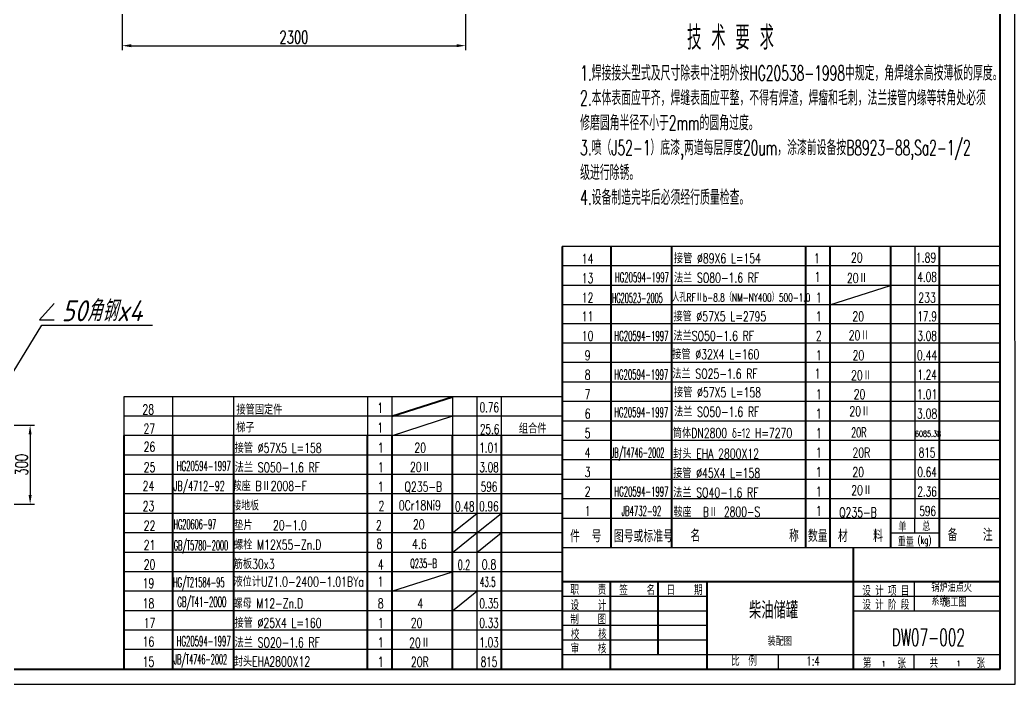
# Model space of a CAD drawing. Header units: millimetres. Extents: x 9121 to 13437, y -1900 to 755.
# Drawn here: x 11771 to 13437, y -1900 to -787 of the extents above; entities that cross this region are included whole.
import ezdxf
from ezdxf.enums import TextEntityAlignment as Align

# ---------------------------------------------------------------- set-up
doc = ezdxf.new("R2010")
doc.units = ezdxf.units.MM
doc.linetypes.add('HIDDEN-L', pattern=[13, 10, -3])
for name, color, linetype in [('7', 7, 'Continuous'), ('CDR_DWG1', 4, 'Continuous'), ('CDR_DWG2', 2, 'Continuous'), ('CDR_TEXT', 7, 'Continuous'), ('zsx', 4, 'Continuous'), ('标注层', 7, 'Continuous'), ('细线层', 7, 'Continuous')]:
    doc.layers.add(name, color=color, linetype=linetype)
doc.layers.add('粗线层', color=3, linetype='Continuous', lineweight=40)
doc.styles.add('HY', font='txt', dxfattribs={"width": 0.67, "bigfont": 'hztxt'})
doc.styles.add('HZ', font='ROMANS.shx', dxfattribs={"width": 0.6, "height": 18, "bigfont": 'hztxt.shx'})
doc.styles.add('jk', font='gbeitc.shx', dxfattribs={"bigfont": 'gbcbig.shx'})
doc.styles.get("Standard").update_dxf_attribs({"font": 'txt', "bigfont": 'gbcbig.shx'})
doc.dimstyles.new('ISO-25', dxfattribs={"dimscale": 6, "dimtxt": 2.5, "dimasz": 2.5, "dimexe": 1.25, "dimexo": 0.625, "dimtad": 1, "dimlfac": 4, "dimtxsty": 'Standard', "dimcen": 2.5, "dimadec": 0, "dimazin": 0, "dimtfac": 1, "dimtmove": 0, "dimatfit": 3, "dimfxl": 0, "dimarcsym": 0})

# ---------------------------------------------------------------- blocks, each defined once
blk = doc.blocks.new('MLF')
for p, q in [((180, 8), (0, 8)), ((145, 8), (145, 0))]:
    blk.add_line(p, q)
at = {"color": 4}
for p, q in [((0, 8), (0, 0)), ((20, 8), (20, 0)), ((45, 8), (45, 0)), ((100, 8), (100, 0)), ((110, 8), (110, 0)), ((135, 8), (135, 0)), ((155, 8), (155, 0)), ((180, 8), (180, 0))]:
    blk.add_line(p, q, dxfattribs=at)
blk = doc.blocks.new('MLR')
at = {"color": 4}
for p, q in [((0, 0), (0, 12)), ((20, 0), (20, 12)), ((135, 0), (135, 12)), ((155, 0), (155, 12))]:
    blk.add_line(p, q, dxfattribs=at)
for p, q in [((0, 12), (180, 12)), ((145, 6), (145, 12)), ((135, 6), (155, 6))]:
    blk.add_line(p, q)
at = {"layer": 'CDR_DWG1'}
for p, q in [((45, 12), (45, 0.63)), ((100, 12), (100, 0.21)), ((110, 12), (110, 0.21)), ((180, 12), (180, 0.21))]:
    blk.add_line(p, q, dxfattribs=at)
at = {"style": 'HZ'}
for s, height, width, p in [('单', 3.5, 0.7, (138.18, 6.6)), ('总', 3.5, 0.7, (148.03, 6.75)), ('备    注', 5, 0.7, (158.47, 2.67)), ('件  号', 5, 0.7, (3.33, 2.16)), ('图号或标准号', 5, 0.6, (21.28, 2.16)), ('名              称', 5, 0.7, (52.74, 2.34)), ('数量', 5, 0.7, (101.06, 2.25)), ('材    料', 5, 0.7, (113.37, 2.25))]:
    blk.add_text(s, height=height, dxfattribs=dict(at, width=width)).set_placement(p)
at = {"linetype": 'HIDDEN-L', "style": 'HZ', "width": 0.7}
for s, height, p in [('重量', 3.5, (137.97, 0.46)), ('(kg)', 3, (146.07, 1.5))]:
    blk.add_text(s, height=height, dxfattribs=at).set_placement(p)
blk = doc.blocks.new('*D36')
at = {"layer": 'Defpoints', "color": 0}
for p in [(11942.2, -713.6), (12517.2, -713.6), (12517.2, -830.2)]:
    blk.add_point(p, dxfattribs=at)
at = {"layer": 'zsx', "color": 0, "lineweight": -2}
for p, q in [((11942.2, -717.4), (11942.2, -837.7)), ((12517.2, -717.4), (12517.2, -837.7)), ((11957.2, -830.2), (12502.2, -830.2))]:
    blk.add_line(p, q, dxfattribs=at)
at = {"layer": 'zsx', "color": 0}
for points in [[(11957.2, -827.7), (11957.2, -832.7), (11942.2, -830.2)], [(12502.2, -827.7), (12502.2, -832.7), (12517.2, -830.2)]]:
    blk.add_solid(points, dxfattribs=at)
at = {"layer": 'zsx', "color": 0, "insert": (12229.7, -816), "char_height": 21, "attachment_point": 5, "style": 'HY'}
blk.add_mtext('2300', dxfattribs=at)
blk = doc.blocks.new('*D67')
at = {"layer": 'Defpoints', "color": 0}
for p in [(11733.6, -1466.2), (11733.6, -1598.2), (11788, -1598.2)]:
    blk.add_point(p, dxfattribs=at)
at = {"layer": 'zsx', "color": 0, "lineweight": -2}
for p, q in [((11737.4, -1466.2), (11795.5, -1466.2)), ((11788, -1481.2), (11788, -1583.2)), ((11737.4, -1598.2), (11795.5, -1598.2))]:
    blk.add_line(p, q, dxfattribs=at)
at = {"layer": 'zsx', "color": 0}
for points in [[(11785.5, -1481.2), (11790.5, -1481.2), (11788, -1466.2)], [(11785.5, -1583.2), (11790.5, -1583.2), (11788, -1598.2)]]:
    blk.add_solid(points, dxfattribs=at)
at = {"layer": 'zsx', "color": 0, "insert": (11773.8, -1532.2), "char_height": 21, "attachment_point": 5, "rotation": 90, "style": 'HY'}
blk.add_mtext('300', dxfattribs=at)

msp = doc.modelspace()

# ---------------------------------------------------------------- linework, layer by layer
at = {"color": 4, "linetype": 'Continuous'}
for p, q in [((12678.6329, -1711.6325), (12678.6329, -1507.8905)), ((12678.6329, -1874.6261), (12678.6329, -1670.8841)), ((12678.6329, -1670.8841), (13412.1041, -1670.8841))]:
    msp.add_line(p, q, dxfattribs=at)
for p, q in [((13268.5301, -1776.83), (13268.5301, -1727.9319)), ((12678.6329, -1752.3809), (12921.6273, -1752.3809)), ((13166.5451, -1752.3809), (13412.1041, -1752.3809)), ((12678.6329, -1776.83), (12921.6273, -1776.83)), ((13166.5451, -1776.83), (13412.1041, -1776.83)), ((12678.6329, -1801.279), (12921.6273, -1801.279)), ((12678.6329, -1825.728), (12921.6273, -1825.728)), ((12678.6329, -1850.1771), (12921.6273, -1850.1771)), ((12921.6273, -1850.1771), (13412.1041, -1850.1771)), ((13040.9935, -1874.5122), (13040.9935, -1850.0632)), ((13268.4161, -1874.6261), (13268.4161, -1850.1771))]:
    msp.add_line(p, q)
at = {"layer": '标注层'}
for p, q in [((13126.8653, -1264.4755), (13228.7363, -1231.8768)), ((12495.2651, -1646.4351), (12536.0135, -1613.8364)), ((12536.0135, -1646.4351), (12576.7619, -1613.8364)), ((12495.2651, -1679.0338), (12536.0135, -1646.4351)), ((12536.0135, -1679.0338), (12576.7619, -1646.4351)), ((12495.2651, -1776.83), (12536.0135, -1744.2312))]:
    msp.add_line(p, q, dxfattribs=at)
at = {"layer": '粗线层'}
for p, q in [((13412.1041, -1874.6261), (13412.1041, 730.1414)), ((12678.6329, -1166.6793), (12678.6329, -1874.6261)), ((12760.1297, -1166.6793), (12760.1297, -1670.8841)), ((12862.0007, -1166.6793), (12862.0007, -1670.8841)), ((13086.1169, -1166.6793), (13086.1169, -1670.0242)), ((13126.8653, -1166.6793), (13126.8653, -1670.0242)), ((13228.7363, -1166.6793), (13228.7363, -1670.8841)), ((13310.2331, -1166.6793), (13310.2331, -1670.8841)), ((12393.3941, -1450.8428), (12495.2651, -1418.244)), ((11945.1617, -1483.4415), (11945.1617, -1874.6261)), ((12026.6585, -1483.4415), (12026.6585, -1874.6261)), ((12128.5295, -1483.4415), (12128.5295, -1874.6261)), ((12352.6457, -1874.6261), (12352.6457, -1483.4415)), ((12393.3941, -1483.4415), (12393.3941, -1874.6261)), ((12495.2651, -1874.6261), (12495.2651, -1483.4415)), ((12576.7619, -1483.4415), (12576.7619, -1874.6261)), ((13166.5451, -1874.6261), (13166.5451, -1670.8841)), ((12678.6329, -1727.9319), (13412.1041, -1727.9319)), ((12760.0584, -1874.6261), (12760.0584, -1727.9319)), ((12839.703, -1850.1771), (12839.703, -1727.9319)), ((12921.6273, -1874.6261), (12921.6273, -1727.9319)), ((9204.6599, -1874.6261), (13412.1041, -1874.6261))]:
    msp.add_line(p, q, dxfattribs=at)
at = {"layer": '细线层'}
for p, q in [((13437.2414, -1899.7635), (13436.7165, 755.2787)), ((11828.0085, -1261.959), (11803.6166, -1289.5378)), ((11730.6013, -1424.2943), (11807.6152, -1298.331)), ((11803.6166, -1289.5378), (11828.0085, -1289.5378)), ((11807.6152, -1298.331), (11993.1535, -1298.331)), ((12393.2472, -1483.6736), (12495.9909, -1450.2159)), ((12393.3941, -1744.2312), (12495.2651, -1711.6325)), ((13412.1041, -1874.6261), (13412.1041, -1850.1771)), ((12678.6329, -1874.6261), (13412.1041, -1874.6261)), ((9121.2954, -1899.7635), (13437.2414, -1899.7635))]:
    msp.add_line(p, q, dxfattribs=at)

# ---------------------------------------------------------------- block references
at = {"yscale": 4.074840000000052, "zscale": 4.074839999999999}
for name, p, xscale in [('MLF', (12678.6329, -1199.278), 4.074840000000677), ('MLF', (12678.6329, -1231.8768), 4.074840000000677), ('MLF', (12678.6329, -1264.4755), 4.074840000000677), ('MLF', (12678.6329, -1264.4755), 4.074840000000677), ('MLF', (12678.6329, -1297.0742), 4.074840000000222), ('MLF', (12678.6329, -1328.5976), 4.074840000000222), ('MLF', (12678.6329, -1361.1963), 4.074840000000222), ('MLF', (12678.6329, -1393.795), 4.074840000000222), ('MLF', (12678.6329, -1426.3937), 4.074840000000222), ('MLF', (11945.1617, -1450.8428), 4.074840000001132), ('MLF', (12678.6329, -1458.9924), 4.074840000000222), ('MLF', (11945.1617, -1483.4415), 4.074840000000677), ('MLF', (12678.6329, -1491.5912), 4.074840000000222), ('MLF', (11945.1617, -1516.0402), 4.074840000000222), ('MLF', (12678.6329, -1524.1899), 4.074840000000222), ('MLF', (11945.1617, -1548.6389), 4.074840000000222), ('MLF', (12678.6329, -1556.7886), 4.074840000000222), ('MLF', (11945.1617, -1581.2376), 4.074840000000222), ('MLF', (12678.6329, -1589.3873), 4.074840000000222), ('MLF', (11945.1617, -1613.8364), 4.074840000000222), ('MLF', (12678.6329, -1621.986), 4.074840000000222), ('MLF', (11945.1617, -1646.4351), 4.074840000000222), ('MLR', (12678.6329, -1670.8841), 4.074840000000222), ('MLF', (11945.1617, -1679.0338), 4.074840000000222), ('MLF', (11945.1617, -1711.6325), 4.074840000000222), ('MLF', (11945.1617, -1744.2312), 4.074840000000222), ('MLF', (11945.1617, -1776.83), 4.074840000000222), ('MLF', (11945.1617, -1809.4287), 4.074840000000222), ('MLF', (11945.1617, -1842.0274), 4.074840000000222), ('MLF', (11945.1617, -1874.6261), 4.074840000000222)]:
    msp.add_blockref(name, p, dxfattribs=dict(at, xscale=xscale))

# ---------------------------------------------------------------- texts
at = {"linetype": 'Continuous', "style": 'HZ', "width": 0.7}
for s, height, p in [('职    责', 15.07691, (12692.6727, -1749.9016)), ('签    名', 15.07691, (12774.4316, -1750.3868)), ('日    期', 15.07691, (12853.8222, -1750.3868)), ('设 计 项 目', 15.07691, (13181.4078, -1751.5776)), ('设    计', 15.07691, (12692.787, -1775.8015)), ('设 计 阶 段', 15.07691, (13181.4078, -1774.8334)), ('制    图', 15.07691, (12692.611, -1799.4742)), ('校    核', 15.07691, (12693.4344, -1824.2617)), ('审    核', 15.07691, (12692.9754, -1848.306)), ('第', 15.0769, (13182.3313, -1872.4676)), ('张', 15.0769, (13240.168, -1872.8769)), ('共', 15.0769, (13294.0113, -1872.4411)), ('张', 15.0769, (13372.8959, -1872.6588))]:
    msp.add_text(s, height=height, dxfattribs=at).set_placement(p)
at = {"style": 'HZ', "width": 0.7}
msp.add_text('比  例', height=15.07691, dxfattribs=at).set_placement((12961.8669, -1869.0607))
at = {"color": 2, "linetype": 'Continuous', "style": 'HZ', "width": 0.7}
msp.add_text('1:4', height=15.07691, dxfattribs=at).set_placement((13087.7193, -1868.6192))
at = {"layer": '7', "insert": (12862.9176, -1245.3913), "char_height": 13.44, "width": 222.361247, "attachment_point": 1, "style": 'HY'}
msp.add_mtext('人孔RFⅡb-8.8（NM-NY400）500-1.0', dxfattribs=at)
at = {"layer": 'CDR_DWG2', "style": 'HZ', "width": 0.585714}
msp.add_text('DW07-002', height=28.52388, dxfattribs=at).set_placement((13291.9543, -1835.656), align=Align.CENTER)
at = {"layer": 'CDR_TEXT'}
for s, height, style, width, p in [('14', 16.29936, 'HZ', 0.7, (12721.4187, -1195.2032)), ('1', 16.2994, 'HZ', 0.7, (13105.3601, -1194.698)), ('20', 16.29936, 'HZ', 0.7, (13172.2132, -1193.3101)), ('13', 16.29936, 'HZ', 0.7, (12721.4187, -1227.8019)), ('HG20594-1997', 16.29936, 'HZ', 0.52, (12812.4469, -1226.4493)), ('1', 16.2994, 'HZ', 0.7, (13106.3817, -1225.7763)), ('20Ⅱ', 16.29936, 'HZ', 0.7, (13173.1412, -1227.5776)), ('4.08', 16.29936, 'HZ', 0.666667, (13289.8432, -1225.8323)), ('12', 16.29936, 'HZ', 0.7, (12721.4187, -1260.4006)), ('1', 16.2994, 'HZ', 0.7, (13108.5285, -1260.4006)), ('233', 16.29936, 'HZ', 0.7, (13289.8589, -1260.4006)), ('11', 16.29936, 'HZ', 0.7, (12721.4187, -1291.924)), ('1', 16.2994, 'HZ', 0.7, (13108.5285, -1291.924)), ('20', 16.29936, 'HZ', 0.7, (13174.5835, -1291.924)), ('17.9', 16.29936, 'HZ', 0.666667, (13289.8589, -1291.924)), ('10', 16.29936, 'HZ', 0.7, (12721.4187, -1324.5227)), ('HG20594-1997', 16.29936, 'HZ', 0.52, (12811.58, -1324.5227)), ('2', 16.2994, 'HZ', 0.7, (13108.5285, -1324.5227)), ('20Ⅱ', 16.29936, 'HZ', 0.7, (13176.1394, -1323.6332)), ('3.08', 16.29936, 'HZ', 0.666667, (13289.8589, -1324.5227)), ('9', 16.2994, 'HZ', 0.7, (12721.4187, -1357.1214)), ('1', 16.2994, 'HZ', 0.7, (13108.5285, -1357.1214)), ('20', 16.29936, 'HZ', 0.7, (13174.9569, -1357.1214)), ('0.44', 16.29936, 'HZ', 0.7, (13289.8589, -1357.1214)), ('8', 16.2994, 'HZ', 0.7, (12721.4187, -1389.7202)), ('HG20594-1997', 16.29936, 'HZ', 0.52, (12811.1933, -1389.2096)), ('1', 16.2994, 'HZ', 0.7, (13106.4851, -1387.8174)), ('20Ⅱ', 16.29936, 'HZ', 0.7, (13180.0373, -1390.656)), ('1.24', 16.29936, 'HZ', 0.666667, (13289.8589, -1389.7202)), ('7', 16.2994, 'HZ', 0.7, (12721.4187, -1422.3189)), ('1', 16.2994, 'HZ', 0.7, (13108.5285, -1422.3189)), ('20', 16.29936, 'HZ', 0.7, (13176.7235, -1422.3189)), ('1.01', 16.29936, 'HZ', 0.7, (13289.8589, -1422.3189)), ('28', 16.29936, 'HZ', 0.7, (11985.7651, -1447.8936)), ('1', 16.2994, 'HZ', 0.7, (12374.1393, -1445.0264)), ('0.76', 16.29936, 'HZ', 0.666667, (12556.8333, -1444.2639)), ('6', 16.2994, 'HZ', 0.7, (12721.4187, -1454.9176)), ('HG20594-1997', 16.29936, 'HZ', 0.52, (12811.179, -1452.4023)), ('1', 16.2994, 'HZ', 0.7, (13108.5285, -1454.9176)), ('20Ⅱ', 16.29936, 'HZ', 0.7, (13177.1654, -1450.7782)), ('3.08', 16.29936, 'HZ', 0.7, (13289.8589, -1454.9176)), ('27', 16.29936, 'HZ', 0.7, (11987.6135, -1480.049)), ('1', 16.2994, 'HZ', 0.7, (12374.1393, -1478.3925)), ('25.6', 16.29936, 'HZ', 0.666667, (12557.4569, -1480.9392)), ('组合件', 16.29936, 'HZ', 0.7, (12629.4927, -1479.7919)), ('5', 16.2994, 'HZ', 0.7, (12721.4187, -1487.5163)), ('1', 16.2994, 'HZ', 0.7, (13108.5285, -1487.5163)), ('26', 16.29936, 'HZ', 0.7, (11987.8529, -1510.3316)), ('1', 16.2994, 'HZ', 0.7, (12375.0573, -1511.9654)), ('20', 16.29936, 'HZ', 0.7, (12441.1123, -1511.9654)), ('1.01', 16.29936, 'HZ', 0.666667, (12556.3877, -1511.9654)), ('4', 16.2994, 'HZ', 0.7, (12721.4187, -1520.115)), ('1', 16.2994, 'HZ', 0.7, (13108.5285, -1520.115)), ('20R', 16.29936, 'HZ', 0.7, (13179.8382, -1520.115)), ('815', 16.29936, 'HZ', 0.666667, (13289.8589, -1520.115)), ('25', 16.29936, 'HZ', 0.7, (11987.9475, -1544.5641)), ('HG20594-1997', 16.29936, 'HZ', 0.52, (12078.8051, -1542.5925)), ('1', 16.2994, 'HZ', 0.7, (12375.0573, -1544.5641)), ('20Ⅱ', 16.29936, 'HZ', 0.7, (12441.473, -1544.1374)), ('3.08', 16.29936, 'HZ', 0.666667, (12556.3877, -1544.5641)), ('3', 16.2994, 'HZ', 0.7, (12721.4187, -1552.7138)), ('1', 16.2994, 'HZ', 0.7, (13108.5285, -1552.7138)), ('20', 16.29936, 'HZ', 0.7, (13174.5835, -1552.7138)), ('0.64', 16.29936, 'HZ', 0.666667, (13289.8589, -1552.7138)), ('24', 16.29936, 'HZ', 0.7, (11986.1678, -1575.9662)), ('鞍座 BⅡ2008-F', 16.29936, 'HZ', 0.7, (12189.056, -1575.8966)), ('1', 16.2994, 'HZ', 0.7, (12375.0573, -1577.1628)), ('Q235-B', 16.29936, 'HZ', 0.7, (12446.367, -1577.1628)), ('596', 16.29936, 'HZ', 0.666667, (12556.3877, -1577.1628)), ('2', 16.2994, 'HZ', 0.7, (12721.4187, -1585.3125)), ('HG20594-1997', 16.29936, 'HZ', 0.52, (12811.58, -1585.3125)), ('1', 16.2994, 'HZ', 0.7, (13108.5285, -1585.3125)), ('20Ⅱ', 16.29936, 'HZ', 0.7, (13180.386, -1583.0625)), ('2.36', 16.29936, 'HZ', 0.666667, (13289.8589, -1585.3125)), ('23', 16.29936, 'HZ', 0.7, (11986.1678, -1609.7615)), ('接地板', 16.29936, 'HY', 0.67, (12148.979, -1608.7516)), ('2', 16.2994, 'HZ', 0.7, (12376.2681, -1609.4224)), ('0Cr18Ni9', 16.29936, 'HZ', 0.7, (12440.5205, -1608.52)), ('0.48', 16.29936, 'HZ', 0.666667, (12515.7032, -1610.3251)), ('0.96', 16.29936, 'HZ', 0.666667, (12556.2036, -1610.044)), ('1', 16.2994, 'HZ', 0.7, (12721.4187, -1617.9112)), ('JB4732-92', 16.29936, 'HZ', 0.52, (12811.58, -1617.9112)), ('1', 16.2994, 'HZ', 0.7, (13108.5285, -1617.9112)), ('Q235-B', 16.29936, 'HZ', 0.7, (13174.1358, -1620.4337)), ('596', 16.29936, 'HZ', 0.666667, (13290.8464, -1617.9112)), ('22', 16.29936, 'HZ', 0.7, (11987.9475, -1642.3602)), ('2', 16.2994, 'HZ', 0.7, (12371.8889, -1641.855)), ('20', 16.29936, 'HZ', 0.7, (12438.742, -1640.4671)), ('21', 16.29936, 'HZ', 0.7, (11987.9475, -1674.959)), ('8', 16.2994, 'HZ', 0.7, (12372.9105, -1672.9333)), ('4.6', 16.29936, 'HZ', 0.7, (12439.8078, -1673.137)), ('20', 16.29936, 'HZ', 0.7, (11987.9475, -1707.5577)), ('4', 16.2994, 'HZ', 0.7, (12375.0573, -1707.5577)), ('0.2', 16.29936, 'HZ', 0.6, (12514.4458, -1708.0451)), ('0.8', 16.29936, 'HZ', 0.7, (12556.3877, -1707.5577)), ('19', 16.29936, 'HZ', 0.7, (11986.1678, -1738.9598)), ('1', 16.2994, 'HZ', 0.7, (12374.7423, -1736.2247)), ('43.5', 16.29936, 'HZ', 0.533333, (12554.2872, -1736.7295)), ('18', 16.29936, 'HZ', 0.7, (11986.1678, -1772.7551)), ('GB/T41-2000', 16.29936, 'HZ', 0.52, (12075.4945, -1770.1247)), ('螺母 M12-Zn.D', 16.29936, 'HZ', 0.7, (12186.7929, -1772.8026)), ('8', 16.2994, 'HZ', 0.7, (12375.0573, -1772.7551)), ('4', 16.2994, 'HZ', 0.7, (12441.1123, -1772.7551)), ('0.35', 16.29936, 'HZ', 0.666667, (12556.3877, -1772.7551)), ('17', 16.29936, 'HZ', 0.7, (11987.9475, -1805.3538)), ('1', 16.2994, 'HZ', 0.7, (12375.0573, -1805.3538)), ('20', 16.29936, 'HZ', 0.7, (12435.186, -1805.3538)), ('0.33', 16.29936, 'HZ', 0.666667, (12556.3877, -1805.3538)), ('16', 16.29936, 'HZ', 0.7, (11986.1678, -1836.7559)), ('HG20594-1997', 16.29936, 'HZ', 0.52, (12078.6222, -1835.981)), ('1', 16.2994, 'HZ', 0.7, (12375.0573, -1837.9526)), ('20Ⅱ', 16.29936, 'HZ', 0.7, (12440.1035, -1838.7189)), ('1.03', 16.29936, 'HZ', 0.666667, (12556.3877, -1837.9526)), ('15', 16.29936, 'HZ', 0.7, (11986.1678, -1870.5513)), ('1', 16.2994, 'HZ', 0.7, (12375.0573, -1870.5513)), ('20R', 16.29936, 'HZ', 0.7, (12440.4407, -1870.5513)), ('815', 16.29936, 'HZ', 0.666667, (12556.3877, -1870.5513))]:
    msp.add_text(s, height=height, dxfattribs=dict(at, style=style, width=width)).set_placement(p, align=Align.CENTER)
at = {"layer": 'CDR_TEXT', "style": 'HZ'}
for s, height, width, p in [('接管 %%C89X6 L=154', 16.29936, 0.7, (12865.9813, -1194.614)), ('1.89', 16.29936, 0.7, (13270.9493, -1193.3267)), ('法兰 SO80-1.6 RF    ', 16.29936, 0.7, (12865.9813, -1227.2127)), ('HG20523-2005', 16.29936, 0.49, (12762.0978, -1261.0172)), ('接管 %%C57X5 L=2795', 16.29936, 0.7, (12865.0585, -1291.924)), ('法兰SO50-1.6 RF    ', 16.29936, 0.7, (12865.0585, -1324.5227)), ('接管 %%C32X4 L=160', 16.29936, 0.7, (12863.2567, -1355.3813)), ('法兰 SO25-1.6 RF    ', 16.29936, 0.7, (12863.2567, -1387.98)), ('接管 %%C57X5 L=158', 16.29936, 0.7, (12866.0934, -1419.1838)), ('接管固定件', 16.29936, 0.7, (12133.426, -1448.1184)), ('法兰 SO50-1.6 RF    ', 16.29936, 0.7, (12866.0934, -1451.7826)), ('梯子', 16.29936, 0.7, (12133.0171, -1478.1686)), ('筒体DN2800 δ=12 H=7270               ', 16.29936, 0.7, (12864.1649, -1487.3392)), ('接管 %%C57X5 L=158', 16.29936, 0.7, (12130.4482, -1512.3254)), ('JB/T4746-2002', 16.29936, 0.49, (12760.6924, -1520.115)), ('封头 EHA 2800X12', 16.29936, 0.7, (12864.6941, -1521.855)), ('法兰 SO50-1.6 RF    ', 16.29936, 0.7, (12130.4482, -1544.9241)), ('接管 %%C45X4 L=158', 16.29936, 0.7, (12864.6941, -1554.4537)), ('JB/4712-92', 16.29936, 0.6, (12027.8844, -1575.9022)), ('法兰 SO40-1.6 RF    ', 16.29936, 0.7, (12864.6941, -1587.0524)), ('HG20606-97', 16.29936, 0.49, (12028.1428, -1640.1303)), ('垫片    20-1.0', 16.29936, 0.7, (12129.8067, -1641.771)), ('GB/T5780-2000', 16.29936, 0.49, (12028.5253, -1675.4645)), ('螺栓 M12X55-Zn.D', 16.29936, 0.7, (12129.5139, -1674.3698)), ('筋板30x3', 16.29936, 0.7, (12128.8507, -1706.7154)), (' Q235-B', 14.94108, 0.44, (12419.045, -1705.0546)), ('HG/T21584-95', 16.29936, 0.5, (12027.2332, -1737.488)), ('液位计UZ1.0-2400-1.01BYa', 16.29936, 0.7, (12128.5295, -1736.3855)), ('接管 %%C25X4 L=160', 16.29936, 0.7, (12130.1868, -1805.3538)), ('法兰 SO20-1.6 RF    ', 16.29936, 0.7, (12130.3406, -1838.2343)), ('JB/T4746-2002', 16.29936, 0.49, (12028.5253, -1866.3239)), ('封头EHA2800X12', 16.29936, 0.7, (12128.8507, -1870.0277))]:
    msp.add_text(s, height=height, dxfattribs=dict(at, width=width)).set_placement(p)
at = {"layer": 'CDR_TEXT', "char_height": 16.29936, "attachment_point": 1}
for s, insert, style in [('20R', (13162.8771, -1469.9548), 'HZ'), ('鞍座  B{\\H1.031x;Ⅱ 2800-S}', (12865.633, -1602.7389), 'HY')]:
    msp.add_mtext(s, dxfattribs=dict(at, insert=insert, style=style))
at = {"layer": '标注层', "insert": (13269.4847, -1475.2918), "char_height": 10.08, "width": 40.748403, "attachment_point": 1, "style": 'HY'}
msp.add_mtext('6085.38', dxfattribs=at)
at = {"layer": '细线层', "attachment_point": 1}
for s, insert, char_height, width, style in [('    {\\H2.333x;             \\H1.3608x;技 术 要 求\\P\\H0.625x;1.焊接接头型式及尺寸除表中注明外按HG20538-1998中规定，角焊缝余高按薄板的厚度。\\P2.本体表面应平齐，焊缝表面应平整，不得有焊渣，焊瘤和毛刺，法兰接管内缘等转角处必须修磨圆角半径不小于2mm的圆角过度。\\P3.喷（J52-1）底漆,两道每层厚度20um，涂漆前设备按B8923-88,Sa2-1/2\\P级进行除锈。\\P4.设备制造完毕后必须经行质量检查。}', (12708.9237, -796.9249), 12.6, 692.549495, 'HZ'), ('50角钢x4', (11840.6936, -1256.8403), 35, 288.179731, 'jk')]:
    msp.add_mtext(s, dxfattribs=dict(at, insert=insert, char_height=char_height, width=width, style=style))
for s, insert, char_height, width in [('锅炉油点火系统', (13297.1013, -1731.5915), 13.5828, 80.448249), (' 柴油储罐', (12966.2749, -1761.7651), 28.52388, 120.222506), ('施工图', (13315.2081, -1756.2466), 13.5828, 80.448249), ('装配图', (13022.6929, -1821.8335), 13.5828, 81.938527), ('1', (13213.335, -1861.3624), 9.0552, 15.429457), ('1', (13338.9686, -1860.581), 9.0552, 15.429457)]:
    msp.add_mtext(s, dxfattribs=dict(at, insert=insert, char_height=char_height, width=width))

# ---------------------------------------------------------------- dimensions: what is measured, and where the dimension line sits
at = {"layer": 'zsx', "color": 0}
dim = msp.add_linear_dim(base=(12517.2486, -830.2287), p1=(11942.2486, -713.6102), p2=(12517.2486, -713.6102), dimstyle='ISO-25', override={"dimtxt": 3.5, "dimtxsty": 'HY'}, dxfattribs=at)
dim.commit()
dim.dimension.update_dxf_attribs({"geometry": '*D36', "text_midpoint": (12229.7486, -830.2287), "dimtype": 160})
dim = msp.add_linear_dim(base=(11788.0024, -1598.228), p1=(11733.6013, -1466.204), p2=(11733.6013, -1598.228), angle=90, text='300', dimstyle='ISO-25', override={"dimtxt": 3.5, "dimtxsty": 'HY'}, dxfattribs=at)
dim.commit()
dim.dimension.update_dxf_attribs({"geometry": '*D67', "text_midpoint": (11773.7524, -1532.216)})

doc.saveas('drawing.dxf')
